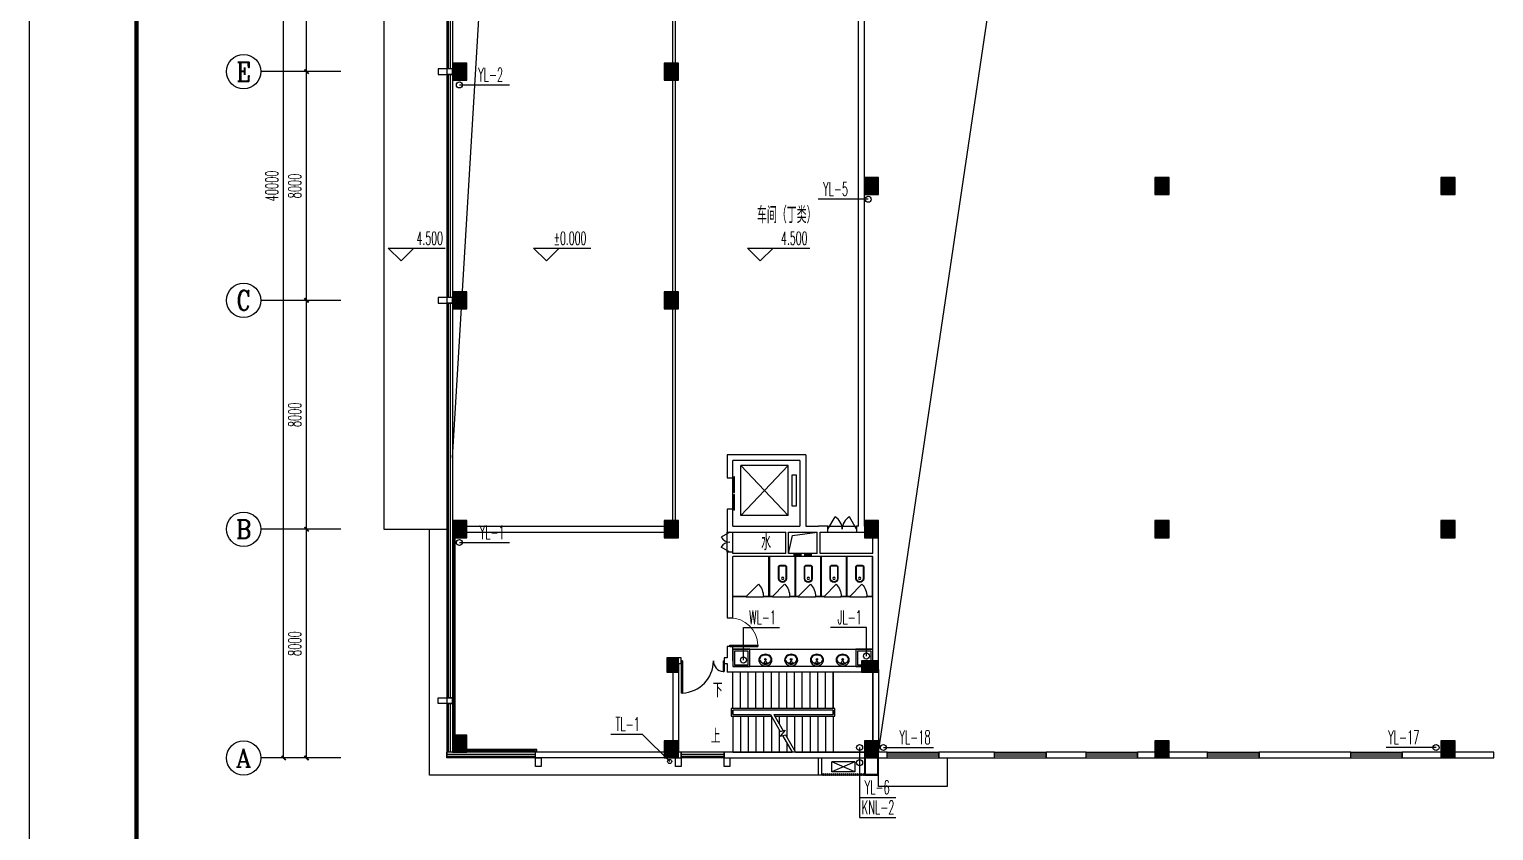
# Model space of a CAD drawing. Extents: x -620248 to 571765, y -684907 to -323071.
# Drawn here: x -81878 to -30687, y -398148 to -370126 of the extents above; entities that cross this region are included whole.
import ezdxf
from ezdxf.enums import TextEntityAlignment as Align

# ---------------------------------------------------------------- set-up
doc = ezdxf.new("R2010")
doc.units = 0
doc.header["$LTSCALE"] = 1000
doc.header["$MEASUREMENT"] = 0
doc.linetypes.add('DASH', pattern=[0.35, 0.25, -0.1])
for name, color, linetype in [('2', 2, 'Continuous'), ('4', 4, 'Continuous'), ('9', 9, 'Continuous'), ('AC', 252, 'Continuous'), ('AXIS', 3, 'Continuous'), ('AXIS_TEXT', 7, 'Continuous'), ('DIM_ELEV', 3, 'Continuous'), ('DIM_LEAD', 3, 'Continuous'), ('DIM_SYMB', 3, 'Continuous'), ('EVTR', 2, 'Continuous'), ('K+T', 252, 'Continuous'), ('PUB_HATCH', 8, 'Continuous'), ('PUB_TITLE', 4, 'Continuous'), ('STAIR', 2, 'Continuous'), ('TWT_LEAD', 3, 'Continuous'), ('TWT_TEXT', 7, 'Continuous'), ('VPIPE-污水', 5, 'DASH'), ('VPIPE-给水', 1, 'Continuous'), ('VPIPE-雨水', 222, 'DASH'), ('WALL', 7, 'Continuous'), ('WINDOW', 4, 'Continuous')]:
    doc.layers.add(name, color=color, linetype=linetype)
doc.styles.add('_TCH_AXIS', font='COMPLEX', dxfattribs={"bigfont": 'GBCBIG'})
doc.styles.add('_TCH_DIM', font='SIMPLEX.shx', dxfattribs={"width": 0.8, "bigfont": 'GBCBIG.shx'})
doc.styles.add('_TCH_DIM_T3', font='SIMPLEX.shx', dxfattribs={"width": 0.564706, "bigfont": 'GBCBIG.shx'})
doc.styles.add('COMPLEX', font='COMPLEX')
doc.styles.add('天正', font='SIMPLEX.shx', dxfattribs={"width": 0.7, "bigfont": 'HZTXT.shx'})
doc.dimstyles.new('_TCH_ARCH&&150', dxfattribs={"dimtxt": 446.25, "dimasz": 150, "dimexe": 375, "dimexo": 450, "dimgap": 189.375, "dimtad": 1, "dimdec": 0, "dimzin": 0, "dimdsep": 46, "dimtxsty": '_TCH_DIM_T3', "dimblk": 'ARCHTICK', "dimcen": 0.09, "dimclrt": 7, "dimazin": 2, "dimtfac": 1, "dimtdec": 0, "dimtix": 1, "dimtmove": 2, "dimatfit": 3, "dimfxl": 1, "dimtolj": 1, "dimtzin": 0, "dimarcsym": 0})

# ---------------------------------------------------------------- blocks, each defined once
blk = doc.blocks.new('A$C2E844E90')
at = {"layer": 'PUB_HATCH'}
for points in [[(200, -15700), (700, -15700), (700, -15100), (200, -15100)], [(7600, -15700), (8100, -15700), (8100, -15100), (7600, -15100)], [(14600, -19700), (15100, -19700), (15100, -19100), (14600, -19100)], [(24750, -19700), (25250, -19700), (25250, -19100), (24750, -19100)], [(34750, -19700), (35250, -19700), (35250, -19100), (34750, -19100)], [(200, -23700), (700, -23700), (700, -23100), (200, -23100)], [(7600, -23700), (8100, -23700), (8100, -23100), (7600, -23100)], [(200, -31700), (700, -31700), (700, -31100), (200, -31100)], [(7600, -31700), (8100, -31700), (8100, -31100), (7600, -31100)], [(14600, -31700), (15100, -31700), (15100, -31100), (14600, -31100)], [(24750, -31700), (25250, -31700), (25250, -31100), (24750, -31100)], [(34750, -31700), (35250, -31700), (35250, -31100), (34750, -31100)], [(8100, -35900), (7700, -35900), (7700, -36400), (8100, -36400)], [(15100, -36400), (15100, -36000), (14500, -36000), (14500, -36400)], [(200, -39200), (700, -39200), (700, -38600), (200, -38600)], [(7600, -39400), (8100, -39400), (8100, -38800), (7600, -38800)], [(14600, -39400), (15100, -39400), (15100, -38800), (14600, -38800)], [(24750, -39400), (25250, -39400), (25250, -38800), (24750, -38800)], [(34750, -39400), (35250, -39400), (35250, -38800), (34750, -38800)]]:
    blk.add_hatch(color=7, dxfattribs=at).paths.add_polyline_path(points)
at = {"layer": 'WALL'}
for points in [[(700, -15100), (200, -15100), (200, -15700), (700, -15700)], [(8100, -15100), (7600, -15100), (7600, -15700), (8100, -15700)], [(15100, -19100), (14600, -19100), (14600, -19700), (15100, -19700)], [(25250, -19100), (24750, -19100), (24750, -19700), (25250, -19700)], [(35250, -19100), (34750, -19100), (34750, -19700), (35250, -19700)], [(700, -23100), (200, -23100), (200, -23700), (700, -23700)], [(8100, -23100), (7600, -23100), (7600, -23700), (8100, -23700)], [(700, -31100), (200, -31100), (200, -31700), (700, -31700)], [(8100, -31100), (7600, -31100), (7600, -31700), (8100, -31700)], [(15100, -31100), (14600, -31100), (14600, -31700), (15100, -31700)], [(25250, -31100), (24750, -31100), (24750, -31700), (25250, -31700)], [(35250, -31100), (34750, -31100), (34750, -31700), (35250, -31700)], [(7700, -36400), (8100, -36400), (8100, -35900), (7700, -35900)], [(14500, -36000), (14500, -36400), (15100, -36400), (15100, -36000)], [(700, -38600), (200, -38600), (200, -39200), (700, -39200)], [(8100, -38800), (7600, -38800), (7600, -39400), (8100, -39400)], [(15100, -38800), (14600, -38800), (14600, -39400), (15100, -39400)], [(25250, -38800), (24750, -38800), (24750, -39400), (25250, -39400)], [(35250, -38800), (34750, -38800), (34750, -39400), (35250, -39400)]]:
    blk.add_lwpolyline(points, close=True, dxfattribs=at)
blk = doc.blocks.new('A$C58C370F3')
at = {"layer": 'K+T'}
for points in [[(465, 138), (59, 138, 0.388189), (0, 88), (0, -88, 0.388189), (59, -138), (465, -138, 0.97895)], [(465, 118), (58, 118, 0.382017), (20, 86), (20, -86, 0.382017), (58, -118), (465, -118, 0.977255)]]:
    blk.add_lwpolyline(points, format="xyb", close=True, dxfattribs=at)
blk.add_circle((462, 0), 40, dxfattribs=at)
blk = doc.blocks.new('$DorLib2D$00000114')
at = {"color": 0}
blk.add_line((0.5, 0), (-0.207, 0.707), dxfattribs=at)
blk.add_arc((0.5, 0), 1, 135, 180, dxfattribs=at)
blk = doc.blocks.new('A$C03CD7C06')
at = {"layer": 'K+T'}
for p, q in [((-350, 1410), (-460, 1410)), ((-460, 1410), (-460, 0)), ((-440, 1390), (-350, 1390)), ((-440, 1390), (-440, 0)), ((-350, 1410), (250, 1410)), ((-350, 1390), (-350, 1410)), ((460, 1410), (250, 1410)), ((250, 1410), (250, 1390)), ((250, 1390), (440, 1390)), ((440, 1390), (440, 0)), ((460, 1410), (460, 0)), ((-440, 0), (-460, 0)), ((460, 0), (440, 0))]:
    blk.add_line(p, q, dxfattribs=at)
at = {"layer": 'K+T', "xscale": 600, "yscale": 600, "zscale": -600, "rotation": 180}
blk.add_blockref('$DorLib2D$00000114', (-50, 1400), dxfattribs=at)
at = {"layer": 'K+T', "rotation": 90}
blk.add_blockref('A$C58C370F3', (0, 310), dxfattribs=at)
blk = doc.blocks.new('A$C545B6328')
at = {"layer": 'AC'}
for p, q in [((400, 450), (-400, 450)), ((-400, 450), (-400, 100)), ((400, 450), (-400, 100)), ((400, 100), (-400, 450)), ((400, 100), (-400, 100)), ((400, 100), (400, 450))]:
    blk.add_line(p, q, dxfattribs=at)
blk = doc.blocks.new('$TCHSYS$WIN2D')
for p, q in [((-0.5, 0.5), (0.5, 0.5)), ((-0.5, 0.5), (-0.5, -0.5)), ((0.5, 0.5), (0.5, -0.5)), ((0.5, 0.1667), (-0.5, 0.1667)), ((0.5, -0.1667), (-0.5, -0.1667)), ((-0.5, -0.5), (0.5, -0.5))]:
    blk.add_line(p, q)
blk = doc.blocks.new('$DorLib2D$00000225')
at = {"color": 0}
for p, q in [((0.475, -0.001), (0.475, 0.752)), ((0.475, 0.752), (0.5, 0.752)), ((0.5, -0.001), (0.5, 0.752)), ((-0.5, 0), (-0.5, 0.252)), ((-0.475, 0.252), (-0.5, 0.252)), ((-0.475, 0), (-0.475, 0.252)), ((-0.475, 0), (-0.5, 0)), ((0.475, -0.001), (0.5, -0.001))]:
    blk.add_line(p, q, dxfattribs=at)
for centre, radius, start, end in [((0.505, -0.002), 0.755, 92.2493, 179.7238), ((-0.501, 0.003), 0.251, 359.7899, 84.0974)]:
    blk.add_arc(centre, radius, start, end, dxfattribs=at)
blk = doc.blocks.new('$WINLIB2D$00000001')
at = {"color": 0}
for points in [[(-0.5, 0.5), (-0.5, -0.5)], [(-0.5, 0.5), (0.5, 0.5)], [(0.5, -0.5), (0.5, 0.5)], [(0.5, 0.167), (-0.5, 0.167)], [(0.5, -0.167), (-0.5, -0.167)], [(-0.5, -0.5), (0.5, -0.5)]]:
    blk.add_lwpolyline(points, dxfattribs=at)
blk = doc.blocks.new('$DorLib2D$00000001')
for p, q in [((0.45, 0.975), (0.5, 0.975)), ((0.45, 0), (0.45, 0.975)), ((0.5, 0), (0.5, 0.975)), ((0.5, 0), (0.45, 0))]:
    blk.add_line(p, q)
at = {"lineweight": 13}
blk.add_arc((0.475, 0), 0.975, 91.4693, 180, dxfattribs=at)
blk = doc.blocks.new('$lvtry$00000179')
at = {"color": 0, "linetype": 'ByBlock'}
for p, q in [((-32, -102), (-92, -102)), ((-13, -178), (-40, -70)), ((35, -64), (-35, -64)), ((13, -178), (-13, -178)), ((40, -70), (13, -178)), ((92, -102), (32, -102))]:
    blk.add_line(p, q, dxfattribs=at)
blk.add_lwpolyline([(0, -406, 0.088425), (89, -391, 0.093738), (162, -347, 0.102376), (212, -280, 0.10945), (229, -203, 0.109452), (212, -127, 0.102376), (162, -60, 0.093738), (89, -16, 0.088423), (0, 0, 0.088427), (-89, -16, 0.093738), (-162, -60, 0.102376), (-212, -127, 0.109452), (-229, -203, 0.109451), (-212, -280, 0.102376), (-162, -347, 0.093738), (-89, -391, 0.088425)], format="xyb", close=True, dxfattribs=at)
for centre, radius in [((-64, -76), 20.4), ((-64, -76), 15.4), ((0, -229), 25.4), ((63, -76), 20.4), ((63, -76), 15.4)]:
    blk.add_circle(centre, radius, dxfattribs=at)
for centre, radius, start, end in [((-88, -229), 116, 151.0888, 180), ((-88, -229), 116, 180, 208.9112), ((-45, -252), 164, 126.8699, 151.0888), ((-45, -205), 164, 208.9112, 233.1301), ((-18, -288), 210, 123.9045, 126.8699), ((-18, -169), 210, 233.1301, 252.7421), ((-92, -178), 76.2, 90, 123.9045), ((0, -111), 270, 252.7421, 270), ((-35, -68), 5, 90, 194.0362), ((0, -111), 270, 270, 287.2579), ((35, -68), 5, 345.9638, 90), ((18, -169), 210, 287.2579, 306.8699), ((92, -178), 76.2, 57.7402, 90), ((45, -252), 164, 28.9112, 57.7402), ((45, -205), 164, 306.8699, 331.0888), ((88, -229), 116, 0, 28.9112), ((88, -229), 116, 331.0888, 0)]:
    blk.add_arc(centre, radius, start, end, dxfattribs=at)
at = {"color": 0}
for p in [(0, -76), (0, -229)]:
    blk.add_point(p, dxfattribs=at)
blk = doc.blocks.new('$DORLIB2D$00000127')
at = {"color": 0}
for points in [[(-0.533, 0.795), (-0.533, 0.69)], [(-0.033, 0.795), (-0.533, 0.795)], [(-0.033, 0.69), (-0.533, 0.69)], [(0.5, 0.5), (-0.5, 0.5)], [(-0.033, 0.795), (-0.033, 0.69)], [(0.533, 0.795), (0.033, 0.795)], [(0.033, 0.795), (0.033, 0.69)], [(0.533, 0.69), (0.033, 0.69)], [(0.533, 0.795), (0.533, 0.69)]]:
    blk.add_lwpolyline(points, dxfattribs=at)
blk = doc.blocks.new('$DorLib2D$00000231')
at = {"color": 0}
for p, q in [((-0.5, 0), (-0.25, 0.433)), ((0.5, 0), (0.25, 0.433))]:
    blk.add_line(p, q, dxfattribs=at)
for centre, start, end in [((-0.5, 0), 0, 60), ((0.5, 0), 120, 180)]:
    blk.add_arc(centre, 0.5, start, end, dxfattribs=at)
blk = doc.blocks.new('_ArchTick')
at = {"color": 0, "linetype": 'ByBlock', "const_width": 0.4}
blk.add_lwpolyline([(-0.5, -0.5), (0.5, 0.5)], dxfattribs=at)
blk = doc.blocks.new('*D279')
at = {"layer": 'AXIS', "color": 0, "lineweight": -2, "transparency": 16777216}
for p, q in [((3550, 47000), (1625, 47000)), ((2000, 7000), (2000, 47000)), ((3550, 7000), (1625, 7000))]:
    blk.add_line(p, q, dxfattribs=at)
at = {"layer": 'Defpoints', "color": 0, "transparency": 16777216}
for p in [(2000, 47000), (4000, 47000), (4000, 7000)]:
    blk.add_point(p, dxfattribs=at)
at = {"layer": 'AXIS', "color": 0, "lineweight": -2, "transparency": 16777216, "xscale": 150, "yscale": 150, "zscale": 150}
for p, rotation in [((2000, 47000), 90), ((2000, 7000), 270)]:
    blk.add_blockref('_ArchTick', p, dxfattribs=dict(at, rotation=rotation))
at = {"layer": 'AXIS', "color": 7, "transparency": 16777216, "insert": (1588, 27000), "char_height": 446.2, "attachment_point": 5, "rotation": 90, "style": '_TCH_DIM_T3'}
blk.add_mtext('\\A1;40000', dxfattribs=at)
blk = doc.blocks.new('*D280')
at = {"layer": 'AXIS', "color": 0, "lineweight": -2, "transparency": 16777216}
for p, q in [((3550, 15000), (2425, 15000)), ((2800, 7000), (2800, 15000)), ((3550, 7000), (2425, 7000))]:
    blk.add_line(p, q, dxfattribs=at)
at = {"layer": 'Defpoints', "color": 0, "transparency": 16777216}
for p in [(2800, 15000), (4000, 15000), (4000, 7000)]:
    blk.add_point(p, dxfattribs=at)
at = {"layer": 'AXIS', "color": 0, "lineweight": -2, "transparency": 16777216, "xscale": 150, "yscale": 150, "zscale": 150}
for p, rotation in [((2800, 15000), 90), ((2800, 7000), 270)]:
    blk.add_blockref('_ArchTick', p, dxfattribs=dict(at, rotation=rotation))
at = {"layer": 'AXIS', "color": 7, "transparency": 16777216, "insert": (2388, 11000), "char_height": 446.2, "attachment_point": 5, "rotation": 90, "style": '_TCH_DIM_T3'}
blk.add_mtext('\\A1;8000', dxfattribs=at)
blk = doc.blocks.new('*D281')
at = {"layer": 'AXIS', "color": 0, "lineweight": -2, "transparency": 16777216}
for p, q in [((3550, 23000), (2425, 23000)), ((2800, 15000), (2800, 23000)), ((3550, 15000), (2425, 15000))]:
    blk.add_line(p, q, dxfattribs=at)
at = {"layer": 'Defpoints', "color": 0, "transparency": 16777216}
for p in [(2800, 23000), (4000, 23000), (4000, 15000)]:
    blk.add_point(p, dxfattribs=at)
at = {"layer": 'AXIS', "color": 0, "lineweight": -2, "transparency": 16777216, "xscale": 150, "yscale": 150, "zscale": 150}
for p, rotation in [((2800, 23000), 90), ((2800, 15000), 270)]:
    blk.add_blockref('_ArchTick', p, dxfattribs=dict(at, rotation=rotation))
at = {"layer": 'AXIS', "color": 7, "transparency": 16777216, "insert": (2388, 19000), "char_height": 446.2, "attachment_point": 5, "rotation": 90, "style": '_TCH_DIM_T3'}
blk.add_mtext('\\A1;8000', dxfattribs=at)
blk = doc.blocks.new('*D282')
at = {"layer": 'AXIS', "color": 0, "lineweight": -2, "transparency": 16777216}
for p, q in [((3550, 31000), (2425, 31000)), ((2800, 23000), (2800, 31000)), ((3550, 23000), (2425, 23000))]:
    blk.add_line(p, q, dxfattribs=at)
at = {"layer": 'Defpoints', "color": 0, "transparency": 16777216}
for p in [(2800, 31000), (4000, 31000), (4000, 23000)]:
    blk.add_point(p, dxfattribs=at)
at = {"layer": 'AXIS', "color": 0, "lineweight": -2, "transparency": 16777216, "xscale": 150, "yscale": 150, "zscale": 150}
for p, rotation in [((2800, 31000), 90), ((2800, 23000), 270)]:
    blk.add_blockref('_ArchTick', p, dxfattribs=dict(at, rotation=rotation))
at = {"layer": 'AXIS', "color": 7, "transparency": 16777216, "insert": (2388, 27000), "char_height": 446.2, "attachment_point": 5, "rotation": 90, "style": '_TCH_DIM_T3'}
blk.add_mtext('\\A1;8000', dxfattribs=at)
blk = doc.blocks.new('*D283')
at = {"layer": 'AXIS', "color": 0, "lineweight": -2, "transparency": 16777216}
for p, q in [((3550, 39000), (2425, 39000)), ((2800, 31000), (2800, 39000)), ((3550, 31000), (2425, 31000))]:
    blk.add_line(p, q, dxfattribs=at)
at = {"layer": 'Defpoints', "color": 0, "transparency": 16777216}
for p in [(2800, 39000), (4000, 39000), (4000, 31000)]:
    blk.add_point(p, dxfattribs=at)
at = {"layer": 'AXIS', "color": 0, "lineweight": -2, "transparency": 16777216, "xscale": 150, "yscale": 150, "zscale": 150}
for p, rotation in [((2800, 39000), 90), ((2800, 31000), 270)]:
    blk.add_blockref('_ArchTick', p, dxfattribs=dict(at, rotation=rotation))
at = {"layer": 'AXIS', "color": 7, "transparency": 16777216, "insert": (2388, 35000), "char_height": 446.2, "attachment_point": 5, "rotation": 90, "style": '_TCH_DIM_T3'}
blk.add_mtext('\\A1;8000', dxfattribs=at)
blk = doc.blocks.new('_AXISO')
blk.add_circle((0, 0), 0.5)
at = {"layer": 'AXIS_TEXT', "style": 'COMPLEX', "width": 1.041667}
blk.add_attdef('A', text='', height=0.56, dxfattribs=at).set_placement((-0.25, -0.28), (0.25, -0.28), align=Align.FIT)
blk = doc.blocks.new('A$C4A872A6F')
for p, q in [((17500, 14200), (17500, 14900)), ((17700, 14200), (17700, 14900)), ((21025, 15100), (22025, 15100)), ((21025, 14900), (22025, 14900))]:
    blk.add_line(p, q)
at = {"color": 8}
blk.add_lwpolyline([(19650, 14150), (19792.3, 14784.6), (20650, 14900)], dxfattribs=at)
for points in [[(22300, 7000), (22300, 6400), (22800, 6400), (22800, 7000)], [(22330, 7000), (22330, 6430), (22770, 6430), (22770, 7000)]]:
    blk.add_lwpolyline(points)
at = {"layer": '4'}
blk.add_lwpolyline([(7700, 39000), (5500, 39000), (5500, 15000), (7700, 15000)], dxfattribs=at)
blk.add_lwpolyline([(25200, 6000), (22800, 6000), (22800, 7000), (25200, 7000)], close=True, dxfattribs=at)
at = {"layer": '9'}
for p, q in [((15600, 15300), (15600, 38700)), ((15700, 15300), (15700, 38700)), ((7950, 7800), (7950, 14700)), ((8000, 7800), (8000, 14700))]:
    blk.add_line(p, q, dxfattribs=at)
for points in [[(22800, 7200), (28277.2, 44224.5), (112300, 46800)], [(7900, 17500), (9104.3, 37522.2), (15600, 38700)], [(10850, 7200), (10850, 7300), (8400, 7300)], [(10800, 7200), (10800, 7250), (8400, 7250)], [(20850, 6400), (20870, 6400), (20870, 6450), (20850, 6450), (20850, 6400)], [(20920, 6400), (20940, 6400), (20940, 6450), (20920, 6450), (20920, 6400)], [(20990, 6400), (21010, 6400), (21010, 6450), (20990, 6450), (20990, 6400)], [(21060, 6400), (21080, 6400), (21080, 6450), (21060, 6450), (21060, 6400)], [(21130, 6400), (21150, 6400), (21150, 6450), (21130, 6450), (21130, 6400)], [(21200, 6400), (21220, 6400), (21220, 6450), (21200, 6450), (21200, 6400)], [(21270, 6400), (21290, 6400), (21290, 6450), (21270, 6450), (21270, 6400)], [(21340, 6400), (21360, 6400), (21360, 6450), (21340, 6450), (21340, 6400)], [(21410, 6400), (21430, 6400), (21430, 6450), (21410, 6450), (21410, 6400)], [(21480, 6400), (21500, 6400), (21500, 6450), (21480, 6450), (21480, 6400)], [(21550, 6400), (21570, 6400), (21570, 6450), (21550, 6450), (21550, 6400)], [(21620, 6400), (21640, 6400), (21640, 6450), (21620, 6450), (21620, 6400)], [(21690, 6400), (21710, 6400), (21710, 6450), (21690, 6450), (21690, 6400)], [(21760, 6400), (21780, 6400), (21780, 6450), (21760, 6450), (21760, 6400)], [(21830, 6400), (21850, 6400), (21850, 6450), (21830, 6450), (21830, 6400)], [(21900, 6400), (21920, 6400), (21920, 6450), (21900, 6450), (21900, 6400)], [(21970, 6400), (21990, 6400), (21990, 6450), (21970, 6450), (21970, 6400)], [(22040, 6400), (22060, 6400), (22060, 6450), (22040, 6450), (22040, 6400)], [(22110, 6400), (22130, 6400), (22130, 6450), (22110, 6450), (22110, 6400)], [(22180, 6400), (22200, 6400), (22200, 6450), (22180, 6450), (22180, 6400)], [(22250, 6400), (22270, 6400), (22270, 6450), (22250, 6450), (22250, 6400)]]:
    blk.add_lwpolyline(points, dxfattribs=at)
at = {"layer": 'AXIS'}
for p, q in [((4000, 31000), (1200, 31000)), ((4000, 23000), (1200, 23000)), ((4000, 15000), (1200, 15000)), ((4000, 7000), (1200, 7000))]:
    blk.add_line(p, q, dxfattribs=at)
at = {"layer": 'DIM_ELEV'}
for p, q in [((6105.9, 24381.7), (5655.9, 24831.7)), ((5655.9, 24831.7), (7647.5, 24831.7)), ((6105.9, 24381.7), (6555.9, 24831.7)), ((11183.4, 24381.7), (10733.4, 24831.7)), ((10733.4, 24831.7), (12733.5, 24831.7)), ((11183.4, 24381.7), (11633.4, 24831.7)), ((18661.5, 24381.7), (18211.5, 24831.7)), ((18211.5, 24831.7), (20390.2, 24831.7)), ((18661.5, 24381.7), (19111.5, 24831.7))]:
    blk.add_line(p, q, dxfattribs=at)
at = {"layer": 'DIM_SYMB'}
for points in [[(17387.8, 9386.1, 0, 0, 0), (21777.9, 9386.1, 0, 0, 0), (21777.9, 7786, 0, 0, 0), (20124.2, 7786, 120, 0, 0), (19674.2, 7786, 0, 0, 0)], [(17336.3, 7776, 0, 0, 0), (18819.4, 7776, 120, 0, 0), (19269.4, 7776, 0, 0, 0)]]:
    blk.add_lwpolyline(points, format="xyseb", dxfattribs=at)
at = {"layer": 'EVTR'}
blk.add_line((19637.5, 15475), (17987.5, 15475), dxfattribs=at)
blk.add_lwpolyline([(19637.5, 17225), (17987.5, 17225), (19637.5, 15475), (19637.5, 17225), (17987.5, 15475), (17987.5, 17225)], dxfattribs=at)
blk.add_lwpolyline([(19775, 15800), (19775, 16900), (19912.5, 16900), (19912.5, 15800)], close=True, dxfattribs=at)
at = {"layer": 'K+T'}
for p, q in [((18960, 12660), (18960, 14050)), ((18170, 12640), (17700, 12640)), ((17720, 12660), (18170, 12660)), ((18170, 12660), (18170, 12640)), ((18170, 12640), (18770, 12640)), ((18770, 12640), (18770, 12660)), ((18770, 12660), (18960, 12660)), ((18980, 12640), (18770, 12640)), ((17700, 10800), (22600, 10800))]:
    blk.add_line(p, q, dxfattribs=at)
for points in [[(17700, 10800), (17700, 10200), (18300, 10200), (18300, 10800), (17700, 10800)], [(22000, 10800), (22000, 10200), (22600, 10200), (22600, 10800), (22000, 10800)]]:
    blk.add_lwpolyline(points, dxfattribs=at)
for points in [[(17760, 10740), (17760, 10260), (18240, 10260), (18240, 10740)], [(22060, 10740), (22060, 10260), (22540, 10260), (22540, 10740)]]:
    blk.add_lwpolyline(points, close=True, dxfattribs=at)
at = {"layer": 'STAIR'}
for p, q in [((21210, 10000), (17700, 10000)), ((17700, 8735), (17700, 10000)), ((17970, 8735), (17970, 10000)), ((18240, 8735), (18240, 10000)), ((18510, 8735), (18510, 10000)), ((18780, 8735), (18780, 10000)), ((19050, 8735), (19050, 10000)), ((19320, 8735), (19320, 10000)), ((19590, 8735), (19590, 10000)), ((19860, 8735), (19860, 10000)), ((20130, 8735), (20130, 10000)), ((20400, 8735), (20400, 10000)), ((20670, 8735), (20670, 10000)), ((20940, 8735), (20940, 10000)), ((21210, 8735), (21210, 10000)), ((22600, 10000), (21210, 10000)), ((21210, 10000), (21210, 8735)), ((22600, 7200), (22600, 10000)), ((17640, 8735), (17640, 8465)), ((21270, 8735), (17640, 8735)), ((21270, 8465), (21270, 8735)), ((17640, 8465), (19049.4, 8465)), ((21210, 8675), (17700, 8675)), ((17700, 8675), (17700, 8525)), ((21210, 8675), (17700, 8675)), ((17700, 8525), (17700, 8675)), ((17700, 8525), (19014.8, 8525)), ((17700, 8525), (19014.8, 8525)), ((17700, 8465), (17700, 7200)), ((17970, 8465), (17970, 7200)), ((18240, 8465), (18240, 7200)), ((18510, 8465), (18510, 7200)), ((18780, 8465), (18780, 7200)), ((19014.8, 8525), (19360.1, 7926.9)), ((19050, 8464), (19050, 7200)), ((19130.2, 8525), (21210, 8525)), ((19130.2, 8525), (19460.1, 7953.7)), ((19130.2, 8525), (21210, 8525)), ((19164.9, 8465), (21270, 8465)), ((19320, 8465), (19320, 8196.3)), ((19590, 8465), (19590, 7728.7)), ((19860, 8465), (19860, 7261)), ((20130, 8465), (20130, 7200)), ((20400, 8465), (20400, 7200)), ((20670, 8465), (20670, 7200)), ((20940, 8465), (20940, 7200)), ((21210, 8525), (21210, 8675)), ((21210, 8675), (21210, 8525)), ((21210, 8465), (21210, 7200)), ((21210, 8465), (21210, 7200)), ((19320, 7996.3), (19320, 7200)), ((19532.4, 7973.1), (19359.5, 7767)), ((19359.5, 7767), (19539.9, 7815.4)), ((19360.1, 7926.9), (19532.4, 7973.1)), ((19439.9, 7788.6), (19779.8, 7200)), ((19539.9, 7815.4), (19895.2, 7200)), ((17700, 7200), (19779.8, 7200)), ((19590, 7528.7), (19590, 7200)), ((19895.2, 7200), (21210, 7200)), ((21210, 7200), (22600, 7200))]:
    blk.add_line(p, q, dxfattribs=at)
at = {"layer": 'WALL'}
for p, q in [((22100, 15100), (22100, 39300)), ((22300, 15100), (22300, 39300)), ((7900, 31100), (7700, 31100)), ((7700, 31100), (7700, 30900)), ((7700, 30900), (7900, 30900)), ((7900, 30900), (7900, 31100)), ((7900, 23100), (7700, 23100)), ((7700, 23100), (7700, 22900)), ((7900, 22900), (7900, 23100)), ((7700, 22900), (7900, 22900)), ((20250, 17600), (17500, 17600)), ((17500, 17600), (17500, 16800)), ((20250, 17600), (20250, 15100)), ((20050, 17400), (17700, 17400)), ((17700, 16800), (17700, 17400)), ((20050, 17400), (20050, 15100)), ((17500, 16800), (17700, 16800)), ((17700, 15700), (17500, 15700)), ((17500, 15700), (17500, 15000)), ((17700, 15100), (17700, 15700)), ((7900, 15100), (15700, 15100)), ((7900, 15100), (7900, 14900)), ((7900, 14900), (15700, 14900)), ((15700, 15100), (15700, 14900)), ((17500, 15000), (17500, 14900)), ((17500, 14900), (17700, 14900)), ((17700, 15100), (19600, 15100)), ((17700, 14900), (19550, 14900)), ((19550, 14150), (19550, 14900)), ((19600, 15100), (20050, 15100)), ((19650, 14150), (19650, 14900)), ((19650, 14900), (20150, 14900)), ((20150, 14900), (20650, 14900)), ((20250, 15100), (20700, 15100)), ((20650, 14150), (20650, 14900)), ((21025, 15100), (20700, 15100)), ((20750, 14150), (20750, 14900)), ((20750, 14900), (21025, 14900)), ((21025, 14900), (21025, 15100)), ((22100, 15100), (22025, 15100)), ((22025, 15100), (22025, 14900)), ((22025, 14900), (22200, 14900)), ((22200, 14900), (22600, 14900)), ((22300, 15100), (22800, 15100)), ((22600, 14150), (22600, 14900)), ((22800, 14100), (22800, 15100)), ((17700, 14200), (17500, 14200)), ((17500, 14200), (17500, 14100)), ((17500, 14100), (17500, 11900)), ((17700, 14150), (17700, 14200)), ((19550, 14150), (17700, 14150)), ((17700, 11900), (17700, 14050)), ((19600, 14050), (17700, 14050)), ((20700, 14050), (19600, 14050)), ((20650, 14150), (19650, 14150)), ((22600, 14050), (20700, 14050)), ((22600, 14150), (20750, 14150)), ((22600, 10200), (22600, 14050)), ((22800, 10100), (22800, 14100)), ((17500, 11900), (17700, 11900)), ((17700, 10900), (17500, 10900)), ((17500, 10900), (17500, 10500)), ((17700, 10400), (17700, 10900)), ((15900, 10500), (15600, 10500)), ((15600, 10500), (15600, 7200)), ((15800, 10300), (15900, 10300)), ((15800, 10300), (15800, 7200)), ((15900, 10300), (15900, 10500)), ((17500, 10500), (17400, 10500)), ((17400, 10500), (17400, 10300)), ((17400, 10300), (17500, 10300)), ((17500, 10300), (17500, 10000)), ((17700, 10400), (17700, 10200)), ((22600, 10000), (17500, 10000)), ((22600, 10200), (17700, 10200)), ((22600, 10000), (22600, 7200)), ((22800, 10100), (22800, 7200)), ((7900, 9100), (7700, 9100)), ((7700, 9100), (7700, 8900)), ((7700, 8900), (7900, 8900)), ((7900, 8900), (7900, 9100)), ((7900, 7200), (7700, 7200)), ((7700, 7200), (7700, 7000)), ((15600, 7200), (7900, 7200)), ((15900, 7200), (15800, 7200)), ((15900, 7000), (15900, 7200)), ((22600, 7200), (17400, 7200)), ((17400, 7200), (17400, 7000)), ((23100, 7200), (22800, 7200)), ((23100, 7000), (23100, 7200)), ((26850, 7200), (24900, 7200)), ((24900, 7200), (24900, 7000)), ((26850, 7000), (26850, 7200)), ((30050, 7200), (28650, 7200)), ((28650, 7200), (28650, 7000)), ((30050, 7000), (30050, 7200)), ((34300, 7200), (31850, 7200)), ((31850, 7200), (31850, 7000)), ((34300, 7000), (34300, 7200)), ((39300, 7200), (36100, 7200)), ((36100, 7200), (36100, 7000)), ((39300, 7000), (39300, 7200)), ((44300, 7200), (41100, 7200)), ((41100, 7200), (41100, 7000)), ((44300, 7000), (44300, 7200)), ((15700, 7000), (7700, 7000)), ((15700, 7000), (15900, 7000)), ((17400, 7000), (22700, 7000)), ((22700, 7000), (23100, 7000)), ((24900, 7000), (26850, 7000)), ((28650, 7000), (30050, 7000)), ((31850, 7000), (34300, 7000)), ((36100, 7000), (39300, 7000)), ((41100, 7000), (44300, 7000))]:
    blk.add_line(p, q, dxfattribs=at)
for points in [[(7400, 30900), (7900, 30900), (7900, 31100), (7400, 31100)], [(7400, 22900), (7900, 22900), (7900, 23100), (7400, 23100)], [(7400, 9100), (7900, 9100), (7900, 8900), (7400, 8900)]]:
    blk.add_lwpolyline(points, close=True, dxfattribs=at)
for points in [[(22300, 6400), (7100, 6400), (7100, 15000)], [(11000, 7000), (11000, 6700), (10800, 6700), (10800, 7000), (11000, 7000)], [(15900, 7000), (15900, 6700), (15700, 6700), (15700, 7000), (15900, 7000)], [(17600, 7000), (17600, 6700), (17400, 6700), (17400, 7000), (17600, 7000)], [(20800, 7000), (20800, 6400), (20700, 6400), (20700, 7000), (20800, 7000)]]:
    blk.add_lwpolyline(points, dxfattribs=at)
at = {"layer": 'WINDOW', "linetype": 'DASH'}
for p, q in [((19850, 14050, 900), (19850, 14150, 900)), ((20450, 14116.7, 900), (19850, 14116.7, 900)), ((20450, 14083.3, 900), (19850, 14083.3, 900)), ((20450, 14050, 900), (20450, 14150, 900))]:
    blk.add_line(p, q, dxfattribs=at)
blk.add_blockref('A$C2E844E90', (7700, 46400))
at = {"xscale": -1, "rotation": 180}
for name, p in [('A$C03CD7C06', (19440, 14050)), ('A$C03CD7C06', (20340, 14050)), ('A$C03CD7C06', (21240, 14050)), ('A$C03CD7C06', (22140, 14050)), ('A$C545B6328', (21568.4, 6963.9))]:
    blk.add_blockref(name, p, dxfattribs=at)
at = {"layer": 'AXIS'}
ref = blk.add_blockref('_AXISO', (600, 31000), dxfattribs=dict(at, xscale=1200, yscale=1200, zscale=1200))
ref.add_attrib('A', 'E', dxfattribs={"layer": 'AXIS_TEXT', "height": 668.2, "style": '_TCH_AXIS'}).set_placement((345.5, 30665.9), (854.5, 30665.9), align=Align.FIT)
ref = blk.add_blockref('_AXISO', (600, 23000), dxfattribs=dict(at, xscale=1200, yscale=1200, zscale=1200))
ref.add_attrib('A', 'C', dxfattribs={"layer": 'AXIS_TEXT', "height": 683.5, "style": '_TCH_AXIS'}).set_placement((355.9, 22658.2), (844.1, 22658.2), align=Align.FIT)
ref = blk.add_blockref('_AXISO', (600, 15000), dxfattribs=dict(at, xscale=1200, yscale=1200, zscale=1200))
ref.add_attrib('A', 'B', dxfattribs={"layer": 'AXIS_TEXT', "height": 652.9, "style": '_TCH_AXIS'}).set_placement((335.7, 14673.6), (864.3, 14673.6), align=Align.FIT)
ref = blk.add_blockref('_AXISO', (600, 7000), dxfattribs=dict(at, xscale=1200, yscale=1200, zscale=1200))
ref.add_attrib('A', 'A', dxfattribs={"layer": 'AXIS_TEXT', "height": 637.8, "style": '_TCH_AXIS'}).set_placement((326.7, 6681.1), (873.3, 6681.1), align=Align.FIT)
at = {"layer": 'K+T', "xscale": -600, "yscale": 600, "zscale": -600}
blk.add_blockref('$DorLib2D$00000114', (18470, 12650), dxfattribs=at)
at = {"layer": 'K+T', "rotation": 180}
for p in [(18841.3, 10220), (19741.3, 10220), (20641.3, 10220), (21541.3, 10220)]:
    blk.add_blockref('$lvtry$00000179', p, dxfattribs=at)
at = {"layer": 'WINDOW'}
for name, p, xscale, yscale, zscale, rotation in [('$TCHSYS$WIN2D', (7800, 38000), -13800, -200, -13800, 90), ('$TCHSYS$WIN2D', (7800, 27000), -7800, -200, -7800, 90), ('$TCHSYS$WIN2D', (7800, 16000), -13800, -200, -13800, 90), ('$DORLIB2D$00000127', (17600, 16250), 1100, 200, 1100, 270), ('$DorLib2D$00000231', (21525, 15000), 1000, 1000, 1000, 5.33609e-11), ('$DorLib2D$00000231', (17600, 14550), 700, 700, 700, 90), ('$DorLib2D$00000001', (17600, 11400), -1000, -1000, -1000, 90), ('$DorLib2D$00000225', (16650, 10400), 1500, 1500, 1500, 180), ('$TCHSYS$WIN2D', (7800, 8050), -1700, -200, -1700, 90), ('$TCHSYS$WIN2D', (9250, 7100), 3100, 200, 3100, 180.0000000000498), ('$WINLIB2D$00000001', (16650, 7100), 1500, 200, 1500, 180), ('$TCHSYS$WIN2D', (24000, 7100), -1800, 200, -1800, 180.0000000000001), ('$TCHSYS$WIN2D', (27750, 7100), -1800, 200, -1800, 180.0000000000001), ('$TCHSYS$WIN2D', (30950, 7100), -1800, 200, -1800, 180.0000000000001), ('$TCHSYS$WIN2D', (35200, 7100), -1800, 200, -1800, 180.0000000000001), ('$TCHSYS$WIN2D', (40200, 7100), -1800, 200, -1800, 180.0000000000001)]:
    blk.add_blockref(name, p, dxfattribs=dict(at, xscale=xscale, yscale=yscale, zscale=zscale, rotation=rotation))
at = {"layer": 'DIM_ELEV', "color": 7, "style": '天正', "width": 0.525}
for s, p in [('4.500', (6644.9, 24945.7)), ('%%P0.000', (11434.5, 24945.7)), ('4.500', (19387.6, 24945.7))]:
    blk.add_text(s, height=456, dxfattribs=at).set_placement(p)
at = {"layer": 'DIM_SYMB', "color": 7, "style": '_TCH_DIM', "width": 0.8}
for s, p in [('下', (17002.4, 9123.6)), ('上', (16928.6, 7513.5))]:
    blk.add_text(s, height=506.4, dxfattribs=at).set_placement(p)
at = {"layer": 'TWT_TEXT', "style": '_TCH_DIM', "width": 0.8}
for s, height, p in [('车间（丁类）', 578.72, (18545.6, 25696.7)), ('水', 578.7, (18691.9, 14265.8))]:
    blk.add_text(s, height=height, dxfattribs=at).set_placement(p)
at = {"layer": 'AXIS'}
for p1, p2, distance, picture, middle in [((4000, 7000), (4000, 47000), 2000, '*D279', (1587.5, 27000)), ((4000, 31000), (4000, 39000), 1200, '*D283', (2387.5, 35000)), ((4000, 23000), (4000, 31000), 1200, '*D282', (2387.5, 27000)), ((4000, 15000), (4000, 23000), 1200, '*D281', (2387.5, 19000)), ((4000, 7000), (4000, 15000), 1200, '*D280', (2387.5, 11000))]:
    dim = blk.add_aligned_dim(p1=p1, p2=p2, distance=distance, dimstyle='_TCH_ARCH&&150', dxfattribs=at)
    dim.commit()
    dim.dimension.update_dxf_attribs({"geometry": picture, "text_midpoint": middle})

msp = doc.modelspace()

# ---------------------------------------------------------------- linework, layer by layer
at = {"layer": '2'}
msp.add_circle((-59491.4, -395725.8), 71.5, dxfattribs=at)
at = {"layer": 'DIM_LEAD'}
for p, q in [((-52852.7, -396990.4), (-52852.7, -397690.4)), ((-52852.7, -397690.4), (-51591, -397690.4))]:
    msp.add_line(p, q, dxfattribs=at)
at = {"layer": 'PUB_TITLE'}
msp.add_lwpolyline([(-81878.4, -431203.7), (75771.6, -431203.7), (75771.6, -342103.7), (-81878.4, -342103.7)], close=True, dxfattribs=at)
at = {"layer": 'PUB_TITLE', "const_width": 150}
msp.add_lwpolyline([(-78128.4, -429703.7), (74271.6, -429703.7), (74271.6, -343603.7), (-78128.4, -343603.7)], close=True, dxfattribs=at)
at = {"layer": 'TWT_LEAD'}
for p, q in [((-66843.1, -372070.4), (-66357, -372070.4)), ((-66357, -372070.4), (-65095.3, -372070.4)), ((-53038.8, -376070.4), (-54300.4, -376070.4)), ((-52552.7, -376070.4), (-53038.8, -376070.4)), ((-66843.1, -388070.4), (-66357, -388070.4)), ((-66357, -388070.4), (-65095.3, -388070.4)), ((-56912.7, -392179.4), (-56912.7, -391042.7)), ((-56912.7, -391042.7), (-55651, -391042.7)), ((-52612.7, -391042.7), (-53874.3, -391042.7)), ((-52612.7, -392039.4), (-52612.7, -391042.7)), ((-60438.4, -394778.8), (-61546, -394778.8)), ((-59491.4, -395725.8), (-60438.4, -394778.8)), ((-52852.7, -395239.4), (-52852.7, -396990.4)), ((-52021.8, -395239.4), (-51535.7, -395239.4)), ((-51535.7, -395239.4), (-50274, -395239.4)), ((-33188.8, -395239.4), (-34450.4, -395239.4)), ((-32702.7, -395239.4), (-33188.8, -395239.4)), ((-52852.7, -396990.4), (-51591, -396990.4))]:
    msp.add_line(p, q, dxfattribs=at)
at = {"layer": 'VPIPE-污水', "linetype": 'Continuous'}
msp.add_circle((-56912.7, -392179.4), 105, dxfattribs=at)
at = {"layer": 'VPIPE-给水', "linetype": 'Continuous'}
msp.add_circle((-52612.7, -392039.4), 105, dxfattribs=at)
at = {"layer": 'VPIPE-雨水', "linetype": 'Continuous'}
for centre in [(-66843.1, -372070.4), (-52552.7, -376070.4), (-66843.1, -388070.4), (-52852.7, -395239.4), (-52021.8, -395239.4), (-32702.7, -395239.4), (-52852.7, -395770.4)]:
    msp.add_circle(centre, 105, dxfattribs=at)

# ---------------------------------------------------------------- block references
at = {"layer": 'WALL'}
msp.add_blockref('A$C4A872A6F', (-74987.2, -402604.9), dxfattribs=at)

# ---------------------------------------------------------------- texts
at = {"layer": 'TWT_LEAD', "color": 7, "style": '天正', "width": 0.525}
for s, p in [('YL-2', (-66188.1, -371950.4)), ('YL-5', (-54131.6, -375950.4)), ('YL-1', (-66134.1, -387950.4)), ('WL-1', (-56713.9, -390922.7)), ('JL-1', (-53627.5, -390922.7)), ('TL-1', (-61388.2, -394658.8)), ('YL-18', (-51462.8, -395119.4)), ('YL-17', (-34377.6, -395119.4)), ('YL-6', (-52677.9, -396870.4))]:
    msp.add_text(s, height=480, dxfattribs=at).set_placement(p)
at = {"layer": 'TWT_TEXT', "style": '天正', "width": 0.525}
msp.add_text('KNL-2', height=480, dxfattribs=at).set_placement((-52779.5, -397566.8))

doc.saveas('drawing.dxf')
